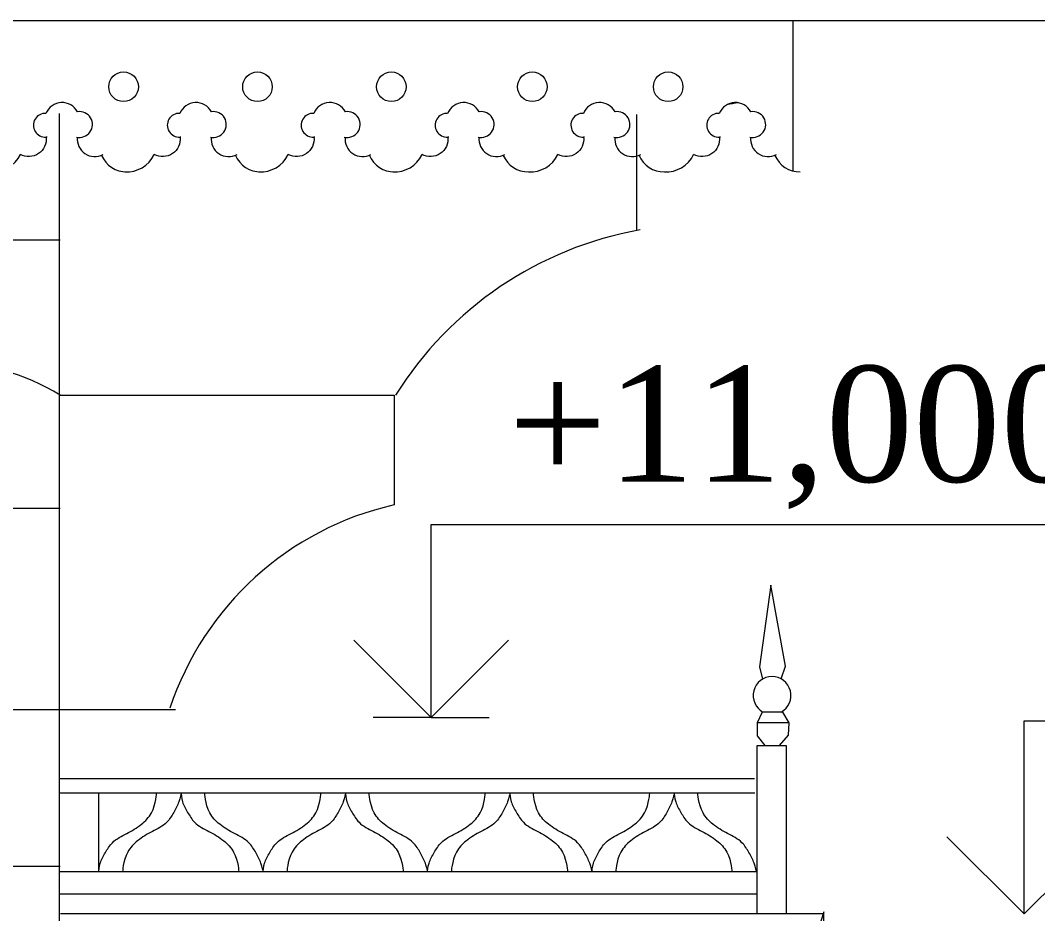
# Model space of a CAD drawing. Header units: millimetres. Extents: x 2399 to 111977, y 1313 to 59551.
# Drawn here: x 18144 to 19461, y 42470 to 43627 of the extents above; entities that cross this region are included whole.
import ezdxf

# ---------------------------------------------------------------- set-up
doc = ezdxf.new("R2010")
doc.units = ezdxf.units.MM
doc.layers.add('dim Level', color=7, linetype='Continuous', lineweight=13)
doc.layers.add('main line', color=7, linetype='Continuous', lineweight=13)
doc.layers.add('hatch1', color=7, linetype='Continuous', lineweight=20, true_color=0x6a6a6a)
doc.styles.add('СГЕНЕРИР_СТИЛЬ_1', font='georgia.ttf')

msp = doc.modelspace()

# ---------------------------------------------------------------- linework, layer by layer
at = {"layer": 'dim Level', "color": 7, "linetype": 'Continuous', "lineweight": 13}
for p, q in [((18675.7927, 42724.2876), (18675.7927, 42974.2876)), ((18675.7927, 42974.2876), (19561.2482, 42974.2876)), ((18675.7927, 42724.2876), (18575.7927, 42824.2876)), ((18775.7927, 42824.2876), (18675.7927, 42724.2876)), ((18675.7927, 42724.2876), (18600.7927, 42724.2876)), ((18675.7927, 42724.2876), (18750.7927, 42724.2876)), ((19443.8108, 42469.7343), (19443.8108, 42719.7343)), ((19443.8108, 42719.7343), (20345.2668, 42719.7343)), ((19443.8108, 42469.7343), (19343.8108, 42569.7343)), ((19543.8108, 42569.7343), (19443.8108, 42469.7343))]:
    msp.add_line(p, q, dxfattribs=at)
at = {"layer": 'hatch1', "color": 251, "linetype": 'Continuous', "lineweight": 20, "true_color": 0x6a6a6a}
msp.add_line((19184.2528, 42472.3221), (19130.8451, 42303.075), dxfattribs=at)
for points in [[(18245.4349, 42525.0933), (18245.4349, 42525.0933), (18245.7275, 42530.3856), (18247.283, 42535.3879), (18248.8049, 42540.2824), (18251.3805, 42544.7567), (18253.9516, 42549.2015), (18256.5939, 42553.7694), (18259.2613, 42558.3537), (18263.0019, 42562.0624), (18268.2487, 42567.2645), (18275.0487, 42570.468), (18281.5788, 42573.9707), (18288.1896, 42577.5167), (18294.7879, 42581.1783), (18300.6321, 42585.879), (18305.773, 42590.0141), (18310.356, 42594.8402), (18313.493, 42600.6452), (18319.8617, 42612.4306), (18320.1616, 42626.3671), (18320.1616, 42626.3671)], [(18351.9652, 42625.4576), (18351.9652, 42625.4576), (18350.9032, 42620.1847), (18349.0499, 42615.1629), (18347.2774, 42610.3601), (18344.892, 42605.8154), (18342.3813, 42601.3493), (18339.7948, 42596.7485), (18337.0835, 42592.1879), (18333.331, 42588.4884), (18328.0695, 42583.3012), (18321.2842, 42580.0828), (18314.7541, 42576.5801), (18308.1433, 42573.0341), (18301.545, 42569.3725), (18295.7008, 42564.6719), (18290.5598, 42560.5367), (18285.9769, 42555.7106), (18282.8399, 42549.9056), (18276.4712, 42538.1202), (18276.1713, 42524.1837), (18276.1713, 42524.1837)], [(18351.9652, 42625.4576), (18351.9652, 42625.4576), (18352.2578, 42620.1652), (18353.8132, 42615.1629), (18355.3352, 42610.2684), (18357.9108, 42605.7941), (18360.4819, 42601.3493), (18363.1242, 42596.7814), (18365.7916, 42592.1971), (18369.5322, 42588.4884), (18374.7789, 42583.2863), (18381.579, 42580.0828), (18388.1091, 42576.5801), (18394.7199, 42573.0341), (18401.3182, 42569.3725), (18407.1623, 42564.6719), (18412.3033, 42560.5367), (18416.8863, 42555.7106), (18420.0232, 42549.9056), (18426.3919, 42538.1202), (18426.6919, 42524.1837), (18426.6919, 42524.1837)], [(18458.3333, 42525.0933), (18458.3333, 42525.0933), (18457.2713, 42530.3662), (18455.418, 42535.3879), (18453.6455, 42540.1907), (18451.2601, 42544.7354), (18448.7494, 42549.2015), (18446.1629, 42553.8024), (18443.4516, 42558.3629), (18439.6991, 42562.0624), (18434.4376, 42567.2496), (18427.6523, 42570.468), (18421.1222, 42573.9707), (18414.5114, 42577.5167), (18407.9131, 42581.1783), (18402.069, 42585.879), (18396.928, 42590.0141), (18392.345, 42594.8402), (18389.208, 42600.6452), (18382.8393, 42612.4306), (18382.5394, 42626.3671), (18382.5394, 42626.3671)], [(18458.3333, 42525.0933), (18458.3333, 42525.0933), (18458.6259, 42530.3856), (18460.1814, 42535.3879), (18461.7033, 42540.2824), (18464.2789, 42544.7567), (18466.85, 42549.2015), (18469.4923, 42553.7694), (18472.1597, 42558.3537), (18475.9003, 42562.0624), (18481.1471, 42567.2645), (18487.9471, 42570.468), (18494.4772, 42573.9707), (18501.088, 42577.5167), (18507.6863, 42581.1783), (18513.5304, 42585.879), (18518.6714, 42590.0141), (18523.2544, 42594.8402), (18526.3914, 42600.6452), (18532.7601, 42612.4306), (18533.06, 42626.3671), (18533.06, 42626.3671)], [(18564.8636, 42625.4576), (18564.8636, 42625.4576), (18563.8016, 42620.1847), (18561.9483, 42615.1629), (18560.1758, 42610.3601), (18557.7904, 42605.8154), (18555.2797, 42601.3493), (18552.6932, 42596.7485), (18549.9818, 42592.1879), (18546.2294, 42588.4884), (18540.9679, 42583.3012), (18534.1826, 42580.0828), (18527.6525, 42576.5801), (18521.0416, 42573.0341), (18514.4433, 42569.3725), (18508.5992, 42564.6719), (18503.4582, 42560.5367), (18498.8752, 42555.7106), (18495.7383, 42549.9056), (18489.3696, 42538.1202), (18489.0696, 42524.1837), (18489.0696, 42524.1837)], [(18564.8636, 42625.4576), (18564.8636, 42625.4576), (18565.1561, 42620.1652), (18566.7116, 42615.1629), (18568.2336, 42610.2684), (18570.8092, 42605.7941), (18573.3802, 42601.3493), (18576.0225, 42596.7814), (18578.69, 42592.1971), (18582.4305, 42588.4884), (18587.6773, 42583.2863), (18594.4774, 42580.0828), (18601.0074, 42576.5801), (18607.6183, 42573.0341), (18614.2166, 42569.3725), (18620.0607, 42564.6719), (18625.2017, 42560.5367), (18629.7847, 42555.7106), (18632.9216, 42549.9056), (18639.2903, 42538.1202), (18639.5903, 42524.1837), (18639.5903, 42524.1837)], [(18671.2317, 42525.0933), (18671.2317, 42525.0933), (18670.1697, 42530.3662), (18668.3164, 42535.3879), (18666.5439, 42540.1907), (18664.1585, 42544.7354), (18661.6478, 42549.2015), (18659.0613, 42553.8024), (18656.35, 42558.3629), (18652.5975, 42562.0624), (18647.336, 42567.2496), (18640.5507, 42570.468), (18634.0206, 42573.9707), (18627.4098, 42577.5167), (18620.8115, 42581.1783), (18614.9673, 42585.879), (18609.8264, 42590.0141), (18605.2434, 42594.8402), (18602.1064, 42600.6452), (18595.7377, 42612.4306), (18595.4378, 42626.3671), (18595.4378, 42626.3671)], [(18671.2317, 42525.0933), (18671.2317, 42525.0933), (18671.5243, 42530.3856), (18673.0797, 42535.3879), (18674.6017, 42540.2824), (18677.1773, 42544.7567), (18679.7484, 42549.2015), (18682.3907, 42553.7694), (18685.0581, 42558.3537), (18688.7987, 42562.0624), (18694.0454, 42567.2645), (18700.8455, 42570.468), (18707.3756, 42573.9707), (18713.9864, 42577.5167), (18720.5847, 42581.1783), (18726.4288, 42585.879), (18731.5698, 42590.0141), (18736.1528, 42594.8402), (18739.2898, 42600.6452), (18745.6585, 42612.4306), (18745.9584, 42626.3671), (18745.9584, 42626.3671)], [(18777.7619, 42625.4576), (18777.7619, 42625.4576), (18776.7, 42620.1847), (18774.8467, 42615.1629), (18773.0742, 42610.3601), (18770.6887, 42605.8154), (18768.178, 42601.3493), (18765.5916, 42596.7485), (18762.8802, 42592.1879), (18759.1278, 42588.4884), (18753.8662, 42583.3012), (18747.0809, 42580.0828), (18740.5508, 42576.5801), (18733.94, 42573.0341), (18727.3417, 42569.3725), (18721.4976, 42564.6719), (18716.3566, 42560.5367), (18711.7736, 42555.7106), (18708.6367, 42549.9056), (18702.268, 42538.1202), (18701.968, 42524.1837), (18701.968, 42524.1837)], [(18777.7619, 42625.4576), (18777.7619, 42625.4576), (18778.0545, 42620.1652), (18779.61, 42615.1629), (18781.132, 42610.2684), (18783.7076, 42605.7941), (18786.2786, 42601.3493), (18788.9209, 42596.7814), (18791.5884, 42592.1971), (18795.3289, 42588.4884), (18800.5757, 42583.2863), (18807.3757, 42580.0828), (18813.9058, 42576.5801), (18820.5166, 42573.0341), (18827.1149, 42569.3725), (18832.9591, 42564.6719), (18838.1001, 42560.5367), (18842.6831, 42555.7106), (18845.82, 42549.9056), (18852.1887, 42538.1202), (18852.4886, 42524.1837), (18852.4886, 42524.1837)], [(18884.1301, 42525.0933), (18884.1301, 42525.0933), (18883.0681, 42530.3662), (18881.2148, 42535.3879), (18879.4423, 42540.1907), (18877.0569, 42544.7354), (18874.5462, 42549.2015), (18871.9597, 42553.8024), (18869.2484, 42558.3629), (18865.4959, 42562.0624), (18860.2344, 42567.2496), (18853.4491, 42570.468), (18846.919, 42573.9707), (18840.3082, 42577.5167), (18833.7098, 42581.1783), (18827.8657, 42585.879), (18822.7247, 42590.0141), (18818.1417, 42594.8402), (18815.0048, 42600.6452), (18808.6361, 42612.4306), (18808.3362, 42626.3671), (18808.3362, 42626.3671)], [(18884.1301, 42525.0933), (18884.1301, 42525.0933), (18884.4227, 42530.3856), (18885.9781, 42535.3879), (18887.5001, 42540.2824), (18890.0757, 42544.7567), (18892.6468, 42549.2015), (18895.289, 42553.7694), (18897.9565, 42558.3537), (18901.697, 42562.0624), (18906.9438, 42567.2645), (18913.7439, 42570.468), (18920.274, 42573.9707), (18926.8848, 42577.5167), (18933.4831, 42581.1783), (18939.3272, 42585.879), (18944.4682, 42590.0141), (18949.0512, 42594.8402), (18952.1881, 42600.6452), (18958.5568, 42612.4306), (18958.8568, 42626.3671), (18958.8568, 42626.3671)], [(18990.6603, 42625.4576), (18990.6603, 42625.4576), (18989.5984, 42620.1847), (18987.7451, 42615.1629), (18985.9726, 42610.3601), (18983.5871, 42605.8154), (18981.0764, 42601.3493), (18978.4899, 42596.7485), (18975.7786, 42592.1879), (18972.0261, 42588.4884), (18966.7646, 42583.3012), (18959.9793, 42580.0828), (18953.4492, 42576.5801), (18946.8384, 42573.0341), (18940.2401, 42569.3725), (18934.396, 42564.6719), (18929.255, 42560.5367), (18924.672, 42555.7106), (18921.535, 42549.9056), (18915.1663, 42538.1202), (18914.8664, 42524.1837), (18914.8664, 42524.1837)], [(18990.6603, 42625.4576), (18990.6603, 42625.4576), (18990.9529, 42620.1652), (18992.5084, 42615.1629), (18994.0303, 42610.2684), (18996.6059, 42605.7941), (18999.177, 42601.3493), (19001.8193, 42596.7814), (19004.4867, 42592.1971), (19008.2273, 42588.4884), (19013.4741, 42583.2863), (19020.2741, 42580.0828), (19026.8042, 42576.5801), (19033.415, 42573.0341), (19040.0133, 42569.3725), (19045.8575, 42564.6719), (19050.9984, 42560.5367), (19055.5814, 42555.7106), (19058.7184, 42549.9056), (19065.0871, 42538.1202), (19065.387, 42524.1837), (19065.387, 42524.1837)], [(19097.0285, 42525.0933), (19097.0285, 42525.0933), (19095.9665, 42530.3662), (19094.1132, 42535.3879), (19092.3407, 42540.1907), (19089.9552, 42544.7354), (19087.4446, 42549.2015), (19084.8581, 42553.8024), (19082.1467, 42558.3629), (19078.3943, 42562.0624), (19073.1328, 42567.2496), (19066.3474, 42570.468), (19059.8174, 42573.9707), (19053.2065, 42577.5167), (19046.6082, 42581.1783), (19040.7641, 42585.879), (19035.6231, 42590.0141), (19031.0401, 42594.8402), (19027.9032, 42600.6452), (19021.5345, 42612.4306), (19021.2345, 42626.3671), (19021.2345, 42626.3671)]]:
    msp.add_open_spline(points, degree=3, knots=[0, 0, 0, 0, 1, 1, 1, 2, 2, 2, 3, 3, 3, 4, 4, 4, 5, 5, 5, 6, 6, 6, 7, 7, 7, 7], dxfattribs=at)
at = {"layer": 'main line', "color": 7, "linetype": 'Continuous', "lineweight": 13}
for p, q in [((15893.1107, 43627.3017), (19494.0329, 43627.3017)), ((19144.6146, 43432.1214), (19144.6146, 43627.3017)), ((18194.5836, 41388.6859), (18194.5836, 43506.8436)), ((18942.3594, 43355.1382), (18942.3594, 43505.2134)), ((17895.3736, 43343.0785), (18195.3736, 43343.0785)), ((18195.3736, 43141.7935), (18627.7179, 43141.7935)), ((18627.7179, 43141.7935), (18627.7179, 42999.5497)), ((17895.3736, 42995.4214), (18195.3736, 42995.4214)), ((19115.8288, 42895.53), (19100.8987, 42789.8714)), ((19134.587, 42790.637), (19115.8288, 42895.53)), ((19100.8987, 42789.8714), (19105.1345, 42773.9286)), ((19129.2087, 42774.1416), (19134.587, 42790.637)), ((18195.3736, 42734.0356), (17895.3736, 42734.0356)), ((18344.5273, 42734.0356), (18195.3736, 42734.0356)), ((19104.7269, 42731.2997), (19097.8362, 42717.1353)), ((19131.1416, 42731.2997), (19104.7269, 42731.2997)), ((19139.5637, 42717.1353), (19131.1416, 42731.2997)), ((19097.8362, 42717.1353), (19097.8362, 42700.674)), ((19139.5637, 42717.1353), (19097.8362, 42717.1353)), ((19138.4152, 42701.4397), (19139.5637, 42717.1353)), ((19097.8362, 42700.674), (19108.1723, 42687.9342)), ((19126.9306, 42687.9342), (19138.4152, 42701.4397)), ((19098.2628, 42470.5378), (19098.2628, 42687.9342)), ((19098.2628, 42687.9342), (19135.8088, 42687.9342)), ((19135.8088, 42687.9342), (19135.8088, 42470.5378)), ((19094.7212, 42644.916), (18194.1719, 42644.916)), ((19095.0383, 42626.3671), (18194.1719, 42626.3671)), ((19095.0383, 42626.3671), (18194.1719, 42626.3671)), ((19095.0383, 42626.3671), (18194.1719, 42626.3671)), ((19095.0383, 42626.3671), (18194.1719, 42626.3671)), ((19095.0383, 42626.3671), (18194.1719, 42626.3671)), ((19095.0383, 42626.3671), (18194.1719, 42626.3671)), ((19095.0383, 42626.3671), (18194.1719, 42626.3671)), ((19095.0383, 42626.3671), (18194.1719, 42626.3671)), ((19095.0383, 42626.3671), (18194.1719, 42626.3671)), ((19095.0383, 42626.3671), (18194.1719, 42626.3671)), ((19095.0383, 42626.3671), (18194.1719, 42626.3671)), ((18245.4349, 42525.0933), (18245.4349, 42626.3671)), ((19095.0383, 42626.3671), (18382.5394, 42626.3671)), ((19095.0383, 42626.3671), (18595.4378, 42626.3671)), ((19095.0383, 42626.3671), (18808.3362, 42626.3671)), ((19095.0383, 42626.3671), (19021.2345, 42626.3671)), ((17895.3736, 42531.7734), (18195.3736, 42531.7734)), ((19096.785, 42524.1837), (18194.1719, 42524.1837)), ((19096.785, 42524.1837), (18194.1719, 42524.1837)), ((19096.785, 42524.1837), (18194.1719, 42524.1837)), ((19096.785, 42524.1837), (18194.1719, 42524.1837)), ((19096.785, 42524.1837), (18194.1719, 42524.1837)), ((19096.785, 42524.1837), (18276.1713, 42524.1837)), ((19096.785, 42524.1837), (18489.0696, 42524.1837)), ((19096.785, 42524.1837), (18701.968, 42524.1837)), ((19097.28, 42495.224), (18194.1719, 42495.224)), ((19097.28, 42495.224), (18194.1719, 42495.224)), ((18195.619, 42470.5378), (19183.841, 42470.5378)), ((19183.841, 42470.5378), (19183.841, 40567.851))]:
    msp.add_line(p, q, dxfattribs=at)
at = {"layer": 'main line', "color": 7, "linetype": 'Continuous', "lineweight": 13, "flags": 128}
for points in [[(18216.4934, 43476.1599, 1.219803903), (18217.9239, 43508.8418, 0.63216014), (18176.9599, 43506.8436, 1.067465283), (18177.1946, 43476.1599, -0.60309642), (18143.8029, 43453.3936)], [(18216.4934, 43476.1599, 1.219803903), (18217.9239, 43508.8418, 0.63216014), (18176.9599, 43506.8436, 1.067465283), (18177.1946, 43476.1599, -0.60309642), (18143.8029, 43453.3936)], [(18216.4934, 43476.1599, 1.219803903), (18217.9239, 43508.8418, 0.63216014), (18176.9599, 43506.8436, 1.067465283), (18177.1946, 43476.1599, -0.60309642), (18143.8029, 43453.3936)], [(18216.4934, 43476.1599, 1.219803903), (18217.9239, 43508.8418, 0.63216014), (18176.9599, 43506.8436, 1.067465283), (18177.1946, 43476.1599, -0.60309642), (18143.8029, 43453.3936)], [(18216.4934, 43476.1599, 1.219803903), (18217.9239, 43508.8418, 0.63216014), (18176.9599, 43506.8436, 1.067465283), (18177.1946, 43476.1599, -0.60309642), (18143.8029, 43453.3936)], [(18216.4934, 43476.1599, 1.219803903), (18217.9239, 43508.8418, 0.63216014), (18176.9599, 43506.8436, 1.067465283), (18177.1946, 43476.1599, -0.60309642), (18143.8029, 43453.3936)], [(18389.9054, 43476.1599, 1.219803903), (18391.3358, 43508.8418, 0.63216014), (18350.3718, 43506.8436, 1.067465283), (18350.6066, 43476.1599, -0.60309642), (18317.2148, 43453.3936)], [(18389.9054, 43476.1599, 1.219803903), (18391.3358, 43508.8418, 0.63216014), (18350.3718, 43506.8436, 1.067465283), (18350.6066, 43476.1599, -0.60309642), (18317.2148, 43453.3936)], [(18389.9054, 43476.1599, 1.219803903), (18391.3358, 43508.8418, 0.63216014), (18350.3718, 43506.8436, 1.067465283), (18350.6066, 43476.1599, -0.60309642), (18317.2148, 43453.3936)], [(18389.9054, 43476.1599, 1.219803903), (18391.3358, 43508.8418, 0.63216014), (18350.3718, 43506.8436, 1.067465283), (18350.6066, 43476.1599, -0.60309642), (18317.2148, 43453.3936)], [(18389.9054, 43476.1599, 1.219803903), (18391.3358, 43508.8418, 0.63216014), (18350.3718, 43506.8436, 1.067465283), (18350.6066, 43476.1599, -0.60309642), (18317.2148, 43453.3936)], [(18389.9054, 43476.1599, 1.219803903), (18391.3358, 43508.8418, 0.63216014), (18350.3718, 43506.8436, 1.067465283), (18350.6066, 43476.1599, -0.60309642), (18317.2148, 43453.3936)], [(18563.3174, 43476.1599, 1.219803903), (18564.7478, 43508.8418, 0.63216014), (18523.7838, 43506.8436, 1.067465283), (18524.0185, 43476.1599, -0.60309642), (18490.6268, 43453.3936)], [(18563.3174, 43476.1599, 1.219803903), (18564.7478, 43508.8418, 0.63216014), (18523.7838, 43506.8436, 1.067465283), (18524.0185, 43476.1599, -0.60309642), (18490.6268, 43453.3936)], [(18563.3174, 43476.1599, 1.219803903), (18564.7478, 43508.8418, 0.63216014), (18523.7838, 43506.8436, 1.067465283), (18524.0185, 43476.1599, -0.60309642), (18490.6268, 43453.3936)], [(18563.3174, 43476.1599, 1.219803903), (18564.7478, 43508.8418, 0.63216014), (18523.7838, 43506.8436, 1.067465283), (18524.0185, 43476.1599, -0.60309642), (18490.6268, 43453.3936)], [(18563.3174, 43476.1599, 1.219803903), (18564.7478, 43508.8418, 0.63216014), (18523.7838, 43506.8436, 1.067465283), (18524.0185, 43476.1599, -0.60309642), (18490.6268, 43453.3936)], [(18563.3174, 43476.1599, 1.219803903), (18564.7478, 43508.8418, 0.63216014), (18523.7838, 43506.8436, 1.067465283), (18524.0185, 43476.1599, -0.60309642), (18490.6268, 43453.3936)], [(18736.7293, 43476.1599, 1.219803903), (18738.1598, 43508.8418, 0.63216014), (18697.1958, 43506.8436, 1.067465283), (18697.4305, 43476.1599, -0.60309642), (18664.0387, 43453.3936)], [(18736.7293, 43476.1599, 1.219803903), (18738.1598, 43508.8418, 0.63216014), (18697.1958, 43506.8436, 1.067465283), (18697.4305, 43476.1599, -0.60309642), (18664.0387, 43453.3936)], [(18736.7293, 43476.1599, 1.219803903), (18738.1598, 43508.8418, 0.63216014), (18697.1958, 43506.8436, 1.067465283), (18697.4305, 43476.1599, -0.60309642), (18664.0387, 43453.3936)], [(18736.7293, 43476.1599, 1.219803903), (18738.1598, 43508.8418, 0.63216014), (18697.1958, 43506.8436, 1.067465283), (18697.4305, 43476.1599, -0.60309642), (18664.0387, 43453.3936)], [(18736.7293, 43476.1599, 1.219803903), (18738.1598, 43508.8418, 0.63216014), (18697.1958, 43506.8436, 1.067465283), (18697.4305, 43476.1599, -0.60309642), (18664.0387, 43453.3936)], [(18736.7293, 43476.1599, 1.219803903), (18738.1598, 43508.8418, 0.63216014), (18697.1958, 43506.8436, 1.067465283), (18697.4305, 43476.1599, -0.60309642), (18664.0387, 43453.3936)], [(18912.596, 43476.1599, 1.219803903), (18914.0265, 43508.8418, 0.63216014), (18873.0624, 43506.8436, 1.067465283), (18873.2972, 43476.1599, -0.60309642), (18839.9054, 43453.3936)], [(19088.4627, 43476.1599, 1.219803903), (19089.8932, 43508.8418, 0.63216014), (19048.9291, 43506.8436, 1.067465283), (19049.1639, 43476.1599, -0.60309642), (19015.7721, 43453.3936)], [(18178.3923, 43476.1599, -0.017938026), (18177.221, 43475.916)], [(18178.3923, 43476.1599, -0.017938026), (18177.221, 43475.916)], [(18178.3923, 43476.1599, -0.017938026), (18177.221, 43475.916)], [(18178.3923, 43476.1599, -0.017938026), (18177.221, 43475.916)], [(18178.3923, 43476.1599, -0.017938026), (18177.221, 43475.916)], [(18178.3923, 43476.1599, -0.017938026), (18177.221, 43475.916)], [(18217.6911, 43476.1599, 0.60309642), (18251.0829, 43453.3936)], [(18217.6911, 43476.1599, 0.60309642), (18251.0829, 43453.3936)], [(18217.6911, 43476.1599, 0.60309642), (18251.0829, 43453.3936)], [(18217.6911, 43476.1599, 0.60309642), (18251.0829, 43453.3936)], [(18217.6911, 43476.1599, 0.60309642), (18251.0829, 43453.3936)], [(18217.6911, 43476.1599, 0.60309642), (18251.0829, 43453.3936)], [(18351.8043, 43476.1599, -0.017938026), (18350.6329, 43475.916)], [(18351.8043, 43476.1599, -0.017938026), (18350.6329, 43475.916)], [(18351.8043, 43476.1599, -0.017938026), (18350.6329, 43475.916)], [(18351.8043, 43476.1599, -0.017938026), (18350.6329, 43475.916)], [(18351.8043, 43476.1599, -0.017938026), (18350.6329, 43475.916)], [(18351.8043, 43476.1599, -0.017938026), (18350.6329, 43475.916)], [(18391.1031, 43476.1599, 0.60309642), (18424.4949, 43453.3936)], [(18391.1031, 43476.1599, 0.60309642), (18424.4949, 43453.3936)], [(18391.1031, 43476.1599, 0.60309642), (18424.4949, 43453.3936)], [(18391.1031, 43476.1599, 0.60309642), (18424.4949, 43453.3936)], [(18391.1031, 43476.1599, 0.60309642), (18424.4949, 43453.3936)], [(18391.1031, 43476.1599, 0.60309642), (18424.4949, 43453.3936)], [(18525.2163, 43476.1599, -0.017938026), (18524.0449, 43475.916)], [(18525.2163, 43476.1599, -0.017938026), (18524.0449, 43475.916)], [(18525.2163, 43476.1599, -0.017938026), (18524.0449, 43475.916)], [(18525.2163, 43476.1599, -0.017938026), (18524.0449, 43475.916)], [(18525.2163, 43476.1599, -0.017938026), (18524.0449, 43475.916)], [(18525.2163, 43476.1599, -0.017938026), (18524.0449, 43475.916)], [(18564.5151, 43476.1599, 0.60309642), (18597.9068, 43453.3936)], [(18564.5151, 43476.1599, 0.60309642), (18597.9068, 43453.3936)], [(18564.5151, 43476.1599, 0.60309642), (18597.9068, 43453.3936)], [(18564.5151, 43476.1599, 0.60309642), (18597.9068, 43453.3936)], [(18564.5151, 43476.1599, 0.60309642), (18597.9068, 43453.3936)], [(18564.5151, 43476.1599, 0.60309642), (18597.9068, 43453.3936)], [(18698.6282, 43476.1599, -0.017938026), (18697.4569, 43475.916)], [(18698.6282, 43476.1599, -0.017938026), (18697.4569, 43475.916)], [(18698.6282, 43476.1599, -0.017938026), (18697.4569, 43475.916)], [(18698.6282, 43476.1599, -0.017938026), (18697.4569, 43475.916)], [(18698.6282, 43476.1599, -0.017938026), (18697.4569, 43475.916)], [(18698.6282, 43476.1599, -0.017938026), (18697.4569, 43475.916)], [(18737.927, 43476.1599, 0.60309642), (18771.3188, 43453.3936)], [(18737.927, 43476.1599, 0.60309642), (18771.3188, 43453.3936)], [(18737.927, 43476.1599, 0.60309642), (18771.3188, 43453.3936)], [(18737.927, 43476.1599, 0.60309642), (18771.3188, 43453.3936)], [(18737.927, 43476.1599, 0.60309642), (18771.3188, 43453.3936)], [(18737.927, 43476.1599, 0.60309642), (18771.3188, 43453.3936)], [(18874.4949, 43476.1599, -0.017938026), (18873.3236, 43475.916)], [(18874.4949, 43476.1599, -0.017938026), (18873.3236, 43475.916)], [(18874.4949, 43476.1599, -0.017938026), (18873.3236, 43475.916)], [(18874.4949, 43476.1599, -0.017938026), (18873.3236, 43475.916)], [(18874.4949, 43476.1599, -0.017938026), (18873.3236, 43475.916)], [(18874.4949, 43476.1599, -0.017938026), (18873.3236, 43475.916)], [(18913.7937, 43476.1599, 0.60309642), (18947.1855, 43453.3936)], [(19050.3616, 43476.1599, -0.017938026), (19049.1902, 43475.916)], [(19050.3616, 43476.1599, -0.017938026), (19049.1902, 43475.916)], [(19050.3616, 43476.1599, -0.017938026), (19049.1902, 43475.916)], [(19050.3616, 43476.1599, -0.017938026), (19049.1902, 43475.916)], [(19050.3616, 43476.1599, -0.017938026), (19049.1902, 43475.916)], [(19050.3616, 43476.1599, -0.017938026), (19049.1902, 43475.916)], [(19089.6604, 43476.1599, 0.60309642), (19123.0522, 43453.3936)], [(18105.8752, 43431.0501, 0.304535594), (18143.8029, 43453.3936)], [(18105.8752, 43431.0501, 0.304535594), (18143.8029, 43453.3936)], [(18105.8752, 43431.0501, 0.304535594), (18143.8029, 43453.3936)], [(18105.8752, 43431.0501, 0.304535594), (18143.8029, 43453.3936)], [(18105.8752, 43431.0501, 0.304535594), (18143.8029, 43453.3936)], [(18105.8752, 43431.0501, 0.304535594), (18143.8029, 43453.3936)], [(18248.9685, 43452.4088, 0.304535594), (18281.7419, 43431.0501)], [(18248.9685, 43452.4088, 0.304535594), (18281.7419, 43431.0501)], [(18248.9685, 43452.4088, 0.304535594), (18281.7419, 43431.0501)], [(18248.9685, 43452.4088, 0.304535594), (18281.7419, 43431.0501)], [(18248.9685, 43452.4088, 0.304535594), (18281.7419, 43431.0501)], [(18248.9685, 43452.4088, 0.304535594), (18281.7419, 43431.0501)], [(18279.2871, 43431.0501, 0.304535594), (18317.2148, 43453.3936)], [(18279.2871, 43431.0501, 0.304535594), (18317.2148, 43453.3936)], [(18279.2871, 43431.0501, 0.304535594), (18317.2148, 43453.3936)], [(18279.2871, 43431.0501, 0.304535594), (18317.2148, 43453.3936)], [(18279.2871, 43431.0501, 0.304535594), (18317.2148, 43453.3936)], [(18279.2871, 43431.0501, 0.304535594), (18317.2148, 43453.3936)], [(18422.3805, 43452.4088, 0.304535594), (18455.1538, 43431.0501)], [(18422.3805, 43452.4088, 0.304535594), (18455.1538, 43431.0501)], [(18422.3805, 43452.4088, 0.304535594), (18455.1538, 43431.0501)], [(18422.3805, 43452.4088, 0.304535594), (18455.1538, 43431.0501)], [(18422.3805, 43452.4088, 0.304535594), (18455.1538, 43431.0501)], [(18422.3805, 43452.4088, 0.304535594), (18455.1538, 43431.0501)], [(18452.6991, 43431.0501, 0.304535594), (18490.6268, 43453.3936)], [(18452.6991, 43431.0501, 0.304535594), (18490.6268, 43453.3936)], [(18452.6991, 43431.0501, 0.304535594), (18490.6268, 43453.3936)], [(18452.6991, 43431.0501, 0.304535594), (18490.6268, 43453.3936)], [(18452.6991, 43431.0501, 0.304535594), (18490.6268, 43453.3936)], [(18452.6991, 43431.0501, 0.304535594), (18490.6268, 43453.3936)], [(18595.7924, 43452.4088, 0.304535594), (18628.5658, 43431.0501)], [(18595.7924, 43452.4088, 0.304535594), (18628.5658, 43431.0501)], [(18595.7924, 43452.4088, 0.304535594), (18628.5658, 43431.0501)], [(18595.7924, 43452.4088, 0.304535594), (18628.5658, 43431.0501)], [(18595.7924, 43452.4088, 0.304535594), (18628.5658, 43431.0501)], [(18595.7924, 43452.4088, 0.304535594), (18628.5658, 43431.0501)], [(18626.1111, 43431.0501, 0.304535594), (18664.0387, 43453.3936)], [(18626.1111, 43431.0501, 0.304535594), (18664.0387, 43453.3936)], [(18626.1111, 43431.0501, 0.304535594), (18664.0387, 43453.3936)], [(18626.1111, 43431.0501, 0.304535594), (18664.0387, 43453.3936)], [(18626.1111, 43431.0501, 0.304535594), (18664.0387, 43453.3936)], [(18626.1111, 43431.0501, 0.304535594), (18664.0387, 43453.3936)], [(18769.2044, 43452.4088, 0.304535594), (18801.9778, 43431.0501)], [(18769.2044, 43452.4088, 0.304535594), (18801.9778, 43431.0501)], [(18769.2044, 43452.4088, 0.304535594), (18801.9778, 43431.0501)], [(18769.2044, 43452.4088, 0.304535594), (18801.9778, 43431.0501)], [(18769.2044, 43452.4088, 0.304535594), (18801.9778, 43431.0501)], [(18769.2044, 43452.4088, 0.304535594), (18801.9778, 43431.0501)], [(18801.9778, 43431.0501, 0.304535594), (18839.9054, 43453.3936)], [(18801.9778, 43431.0501, 0.304535594), (18839.9054, 43453.3936)], [(18801.9778, 43431.0501, 0.304535594), (18839.9054, 43453.3936)], [(18801.9778, 43431.0501, 0.304535594), (18839.9054, 43453.3936)], [(18801.9778, 43431.0501, 0.304535594), (18839.9054, 43453.3936)], [(18801.9778, 43431.0501, 0.304535594), (18839.9054, 43453.3936)], [(18945.0711, 43452.4088, 0.304535594), (18977.8444, 43431.0501)], [(18945.0711, 43452.4088, 0.304535594), (18977.8444, 43431.0501)], [(18945.0711, 43452.4088, 0.304535594), (18977.8444, 43431.0501)], [(18945.0711, 43452.4088, 0.304535594), (18977.8444, 43431.0501)], [(18945.0711, 43452.4088, 0.304535594), (18977.8444, 43431.0501)], [(18945.0711, 43452.4088, 0.304535594), (18977.8444, 43431.0501)], [(18977.8444, 43431.0501, 0.304535594), (19015.7721, 43453.3936)], [(18977.8444, 43431.0501, 0.304535594), (19015.7721, 43453.3936)], [(18977.8444, 43431.0501, 0.304535594), (19015.7721, 43453.3936)], [(18977.8444, 43431.0501, 0.304535594), (19015.7721, 43453.3936)], [(18977.8444, 43431.0501, 0.304535594), (19015.7721, 43453.3936)], [(18977.8444, 43431.0501, 0.304535594), (19015.7721, 43453.3936)], [(19120.9378, 43452.4088, 0.304535594), (19153.7111, 43431.0501)], [(19120.9378, 43452.4088, 0.304535594), (19153.7111, 43431.0501)], [(19120.9378, 43452.4088, 0.304535594), (19153.7111, 43431.0501)], [(19120.9378, 43452.4088, 0.304535594), (19153.7111, 43431.0501)], [(19120.9378, 43452.4088, 0.304535594), (19153.7111, 43431.0501)], [(19120.9378, 43452.4088, 0.304535594), (19153.7111, 43431.0501)]]:
    msp.add_lwpolyline(points, format="xyb", dxfattribs=at)
at = {"layer": 'main line', "color": 7, "linetype": 'Continuous', "lineweight": 13}
for centre in [(18277.4801, 43541.2726), (18277.4801, 43541.2726), (18277.4801, 43541.2726), (18277.4801, 43541.2726), (18277.4801, 43541.2726), (18277.4801, 43541.2726), (18450.8921, 43541.2726), (18450.8921, 43541.2726), (18450.8921, 43541.2726), (18450.8921, 43541.2726), (18450.8921, 43541.2726), (18450.8921, 43541.2726), (18624.304, 43541.2726), (18624.304, 43541.2726), (18624.304, 43541.2726), (18624.304, 43541.2726), (18624.304, 43541.2726), (18624.304, 43541.2726), (18806.8996, 43541.2726), (18806.8996, 43541.2726), (18806.8996, 43541.2726), (18806.8996, 43541.2726), (18806.8996, 43541.2726), (18806.8996, 43541.2726), (18982.7663, 43541.2726), (18982.7663, 43541.2726), (18982.7663, 43541.2726), (18982.7663, 43541.2726), (18982.7663, 43541.2726), (18982.7663, 43541.2726)]:
    msp.add_circle(centre, 19.1338, dxfattribs=at)
for centre, radius, start, end in [((19128.0119, 43162.8054), 361.7516, 98.6159904, 101.0530122), ((19029.3144, 42891.9471), 471.2825, 100.1435977, 147.9849869), ((18045.3736, 42896.976), 287.116, 58.5041428, 121.4958572), ((18715.7283, 42611.0529), 398.3411, 102.7643833, 161.6694366), ((19117.36, 42752.7377), 24.4646, 298.8026305, 241.1973695)]:
    msp.add_arc(centre, radius, start, end, dxfattribs=at)

# ---------------------------------------------------------------- texts
at = {"layer": 'dim Level', "color": 7, "lineweight": 13, "insert": (18775.7927, 42994.2876), "char_height": 150, "attachment_point": 7, "style": 'СГЕНЕРИР_СТИЛЬ_1'}
msp.add_mtext('\\A1;+11,000', dxfattribs=at)

doc.saveas('drawing.dxf')
